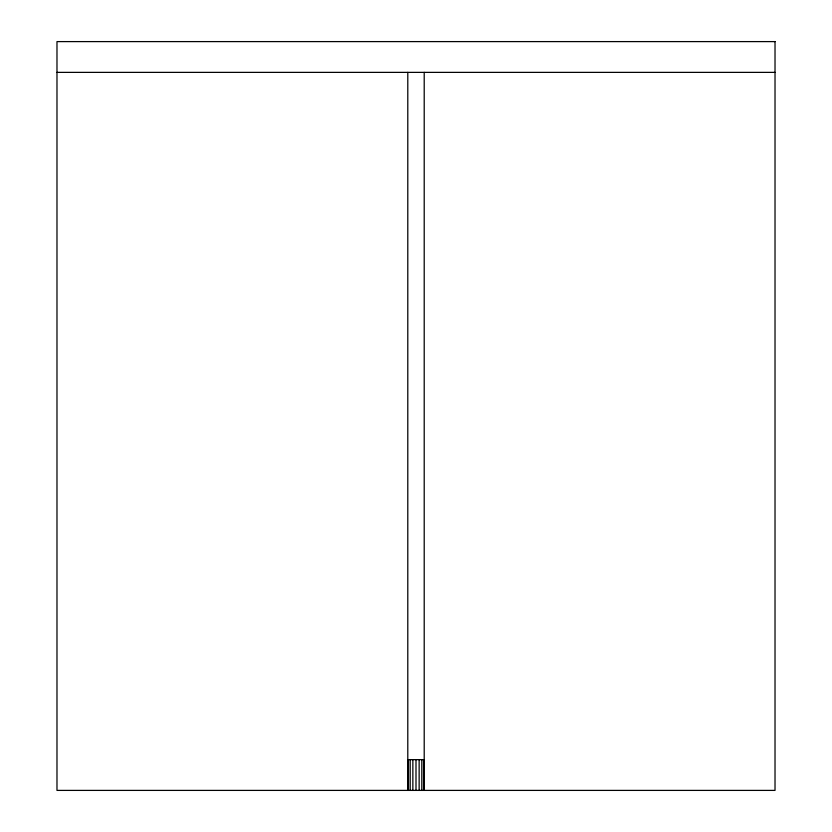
<?xml version="1.0" encoding="UTF-8"?>
<svg xmlns="http://www.w3.org/2000/svg" width="832" height="832" viewBox="0 0 832 832"><rect width="100%" height="100%" fill="white"/><g stroke="black" fill="none" stroke-linecap="round" stroke-linejoin="round"><path stroke-width="1.25" d="M56.982 72.374L775.018 72.374M407.555 759.626L424.445 759.626M424.206 72.374L424.206 790.4M423.582 759.626L423.582 790.4M421.803 759.626L421.803 790.4M419.141 759.626L419.141 790.4M416 759.626L416 790.4M412.859 759.626L412.859 790.4M410.197 759.626L410.197 790.4M408.418 759.626L408.418 790.4M407.794 72.374L407.794 790.4M775.018 41.6L56.982 41.6L56.982 790.4L775.018 790.4L775.018 41.6"/></g></svg>
